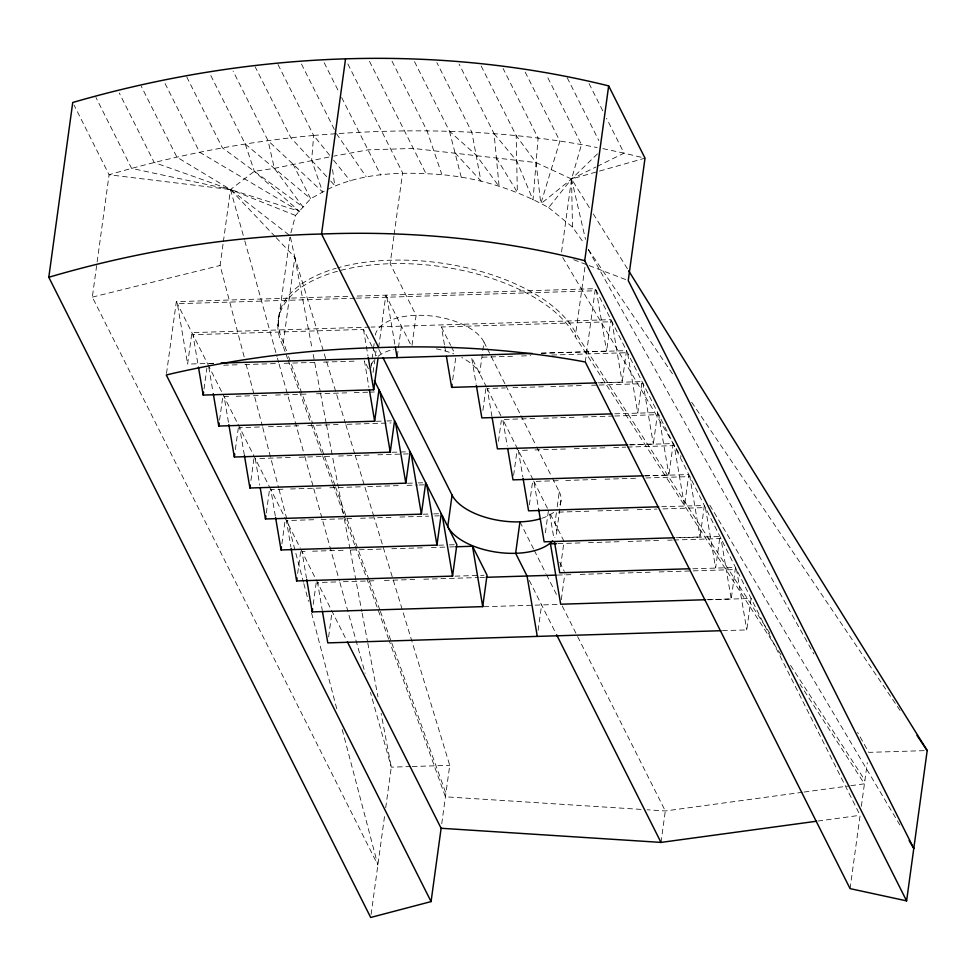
<?xml version="1.0" encoding="UTF-8"?>
<svg xmlns="http://www.w3.org/2000/svg" width="976" height="976" viewBox="0 0 976 976"><rect width="100%" height="100%" fill="white"/><g stroke="black" fill="none" stroke-linecap="round" stroke-linejoin="round"><path stroke-width="0.73" stroke-dasharray="4.88 3.66" d="M278.001 64.501L313.674 135.444L311.649 160.198L322.69 192.077L268.046 140.642L233.057 71.028M290.433 237.229L294.813 257.31L282.93 345.675L287.566 358.558M342.21 729.511L377.871 865.029L92.33 297.119L109.08 174.765L74.091 105.164M166.506 373.479L176.339 301.657L349.408 296.289M213.415 363.292L187.612 364.085L191.918 332.633L369.538 327.131M244.146 356.826L220.112 265.484L223.162 243.158M223.37 241.67L230.507 189.564L254.358 171.312L274.378 168.372L330.779 156.66L313.674 135.444C244.403 141.825 175.814 155.172 109.08 174.765L230.507 189.564L299.303 211.255L254.358 171.312L245.232 143.997L209.559 73.054M204.008 389.07L206.875 368.098M219.576 420.058L222.87 396.085M235.362 449.533L238.437 427.061M250.942 480.509L254.016 458.037M277.831 325.472L289.909 237.29M266.302 512.986L269.596 489.013M281.881 543.961L285.163 519.988M297.668 573.437L300.742 550.964M313.235 604.412L316.309 581.952M328.607 636.889L332.096 611.427M370.819 367.94L371.844 360.449M372.051 358.961L373.283 349.969M373.491 348.469L374.308 342.478M373.1 372.356L375.15 357.375M375.357 355.874L376.382 348.383M378.664 347.602L385.837 295.167L411.799 346.797M393.938 236.094L390.156 263.703L416.105 315.333L412.006 345.297M394.133 234.594L402.6 172.813L346.834 61.915M397.317 356.106L401.417 326.143M371.1 914.475L384.886 813.838M385.703 807.811L391.278 767.16L381.091 713.334M452.681 379.884L455.768 357.411M375.235 335.11A55.852 27.67 7.8 0 1 426.109 315.504A55.852 27.67 7.8 0 1 483.974 342.064L479.667 373.527A55.852 27.67 7.8 0 0 461.794 357.545M482.876 410.408L486.158 386.435M441.738 823.768L449.741 765.343L374.272 517.878M498.455 441.384L501.322 420.412M513.62 475.361L517.304 448.387M561.554 251.954L571.546 179.011L581.464 144.607L546.475 75.006M529.395 504.836L532.884 479.362M545.377 532.823L548.463 510.35M780.983 654.774L575.254 336.622L585.063 266.119M538.105 630.411L541.595 604.937M556.381 512.766L554.954 523.258A55.852 27.67 7.8 0 1 554.905 537.678M557.211 506.776L559.26 491.794L552.416 478.179M556.82 530.663L561.127 499.2M585.295 362.011L595.336 288.676L355.484 296.106M560.541 566.788L563.835 542.827M561.298 599.715L564.787 574.254M541.326 353.141L606.608 351.116L610.915 319.652L371.051 327.082M597.824 382.848L622.176 382.092L626.494 350.628L541.229 353.275M629.117 444.8L653.334 444.043L657.641 412.58L613.538 413.824M644.685 475.776L668.902 475.019L673.22 443.568L629.325 444.922M675.843 537.727L700.06 536.983L704.367 505.519L661.777 506.703M660.996 842.41L665.303 810.958L576.584 634.498M706.844 599.691L731.207 598.935L735.514 567.471L691.362 568.837M722.496 630.667L746.786 629.91L751.093 598.447L707.063 599.813M850.072 888.624L860.112 815.289L595.336 288.676M861.344 806.298L867.322 762.671M290.885 232.898L295.496 215.464L310.649 198.701L326.313 190.088M597.458 153.866L571.546 179.011L540.789 203.777L559.882 141.093L524.21 70.15M327.509 189.429C357.741 174.716 392.828 171.959 426.036 173.74C468.822 174.96 511.217 186.916 548.646 207.62L571.546 179.011L595.775 167.067M597.129 166.408L624.042 153.147L645.014 158.173L571.546 179.011L536.092 162.589L413.531 148.437L368.22 149.84L333.731 156.123M92.33 297.119L220.112 265.484M802.577 792.256L665.303 810.958L647.112 809.787M804.09 792.048L849.34 785.887M850.852 785.68L864.431 783.826L799.978 684.164M817.876 821.048L860.112 815.289M313.674 135.444C408.139 127.344 503.945 129.125 597.153 147.547M354.996 298.217L177.388 303.719L187.612 364.085M356.521 298.168L596.373 290.738L606.608 351.116M372.063 346.492L363.475 329.412L192.955 334.695L198.201 365.622M444.422 344.674L441.433 326.997L611.952 321.714L622.176 382.092M209.023 363.56L213.585 363.414M223.675 365.207L237.29 364.78M244.866 364.548L276.647 363.56M284.211 363.328L316.004 362.34M323.568 362.108L355.362 361.12M482.217 357.192L512.485 356.264M521.574 355.972L530.651 355.691M551.843 355.044L627.531 352.69L637.755 413.068L642.062 381.604L598.166 382.97M228.652 396.512L224.114 396.646L228.604 423.157M236.216 396.268L268.01 395.292M275.574 395.06L307.355 394.072M316.444 393.792L346.712 392.852M354.276 392.62L367.903 392.193M369.416 392.145L376.98 391.913M491.941 416.484L487.195 388.497L505.361 387.936M512.925 387.704L544.718 386.716M550.769 386.533L584.075 385.496M591.639 385.264L597.69 385.081M599.203 385.032L643.099 383.678L653.334 444.043M376.382 421.29L385.471 421.01M386.984 420.973L391.522 420.827M259.36 427.012L239.681 427.622L244.427 455.609M268.437 426.732L298.717 425.804M307.794 425.512L338.074 424.584M347.151 424.304L391.047 422.937M504.287 419.436L536.068 418.448M543.644 418.216L575.425 417.228M583.001 416.996L613.27 416.057M614.782 416.008L658.678 414.654L668.902 475.019M391.962 452.278L410.127 451.705M259.799 458.464L291.58 457.476M299.156 457.244L330.937 456.256M338.513 456.024L370.294 455.036M377.858 454.804L411.164 453.779M527.43 450.18L518.354 450.461L522.843 476.959M534.994 449.936L566.788 448.96M574.352 448.716L606.145 447.74M613.709 447.508L625.811 447.13M627.336 447.081L674.257 445.629L684.481 505.995L688.788 474.543L644.892 475.898M407.541 483.254L416.618 482.974M418.131 482.925L422.669 482.778M282.942 489.208L270.828 489.586L275.317 516.084M290.506 488.976L322.3 487.988M329.864 487.756L361.657 486.768M367.708 486.585L401.002 485.548M407.065 485.365L417.655 485.035M419.168 484.987L426.744 484.755M558.138 480.68L533.921 481.436L538.667 509.411M565.714 480.448L597.495 479.46M605.059 479.228L636.852 478.24M645.929 477.959L689.825 476.605L700.06 536.983M423.108 514.23L432.197 513.949M433.71 513.901L439.761 513.718M313.65 519.72L286.407 520.562L290.897 547.06M321.226 519.476L353.007 518.5M360.571 518.256L392.364 517.28M399.928 517.048L428.696 516.158M434.747 515.962L439.285 515.828M558.577 512.132L588.857 511.192M597.934 510.912L628.202 509.972M637.291 509.692L656.97 509.082M663.021 508.899L705.404 507.581L715.628 567.959L719.946 536.495L676.051 537.849M438.688 545.206L447.764 544.925M449.277 544.876L455.341 544.693M305.024 551.44L301.987 551.538L306.476 578.036M312.637 551.208L344.613 550.22M350.701 550.025L384.202 548.988M391.815 548.756L423.779 547.768M431.392 547.524L448.143 547.011M449.668 546.963L455.755 546.78M558.065 543.608L580.903 542.9M588.516 542.668L620.492 541.668M628.105 541.436L660.081 540.448M667.694 540.216L672.257 540.07M673.782 540.021L720.983 538.557L731.207 598.935M455.072 576.157L483.998 575.267M335.781 581.952L317.554 582.513L322.3 610.488M343.369 581.708L375.248 580.732M384.361 580.439L414.715 579.5M423.828 579.219L478.472 577.536M479.997 577.487L484.547 577.341M557.418 575.084L572.595 574.62M580.195 574.376L612.074 573.388M619.662 573.156L651.541 572.168M659.129 571.936L736.551 569.533L746.786 629.91M483.901 606.718L558.296 604.425M410.762 766.55L391.278 767.16L370.465 692.387M412.262 766.502L449.741 765.343M924.199 750.654L868.738 752.374L857.611 732.415M641.037 809.397L445.434 796.806L389.204 640.695M602.863 148.62L624.042 153.147L606.547 118.34M295.496 215.464L230.507 189.564L131.614 168.397L95.941 97.454M288.92 234.874L230.507 189.564L154.22 162.516L119.218 92.915M573.729 259.726L587.711 265.057M589.114 265.594L626.848 279.99M299.303 211.255L199.641 152.256L163.968 81.313M275.11 236.546L230.507 189.564L176.9 157.136L141.227 86.193M548.646 207.62L572.473 227.054L584.209 243.536M245.232 143.997L310.649 198.701L293.068 164.188M414.495 61.634L449.497 131.235L476.166 155.099L499.126 186.611L494.076 133.639L459.086 64.038M276.147 237.644L294.813 257.31L345.419 423.255M454.999 152.817L480.9 180.926L471.847 132.175L436.858 62.574M326.704 176.668L290.872 137.787L255.2 66.844M330.718 181.06L334.731 185.452L332.365 168.177M494.076 133.639L516.694 160.869L533.006 199.958L538.105 138.092L503.116 68.491M333.585 160.149L350.421 181.036M481.168 66.002L516.17 135.603L536.092 162.589L540.789 203.777M336.439 133.614L366.098 176.632M588.406 249.502L673.745 375.711M691.667 402.222L900.75 711.431M769.893 633.4L575.73 333.121A152.317 75.469 7.8 0 0 337.659 267.839M790.548 665.339L864.907 780.336M572.473 227.054L571.546 179.011L590.053 208.742M593.274 213.915L627.873 269.522M496.394 157.892L517.353 192.296L516.17 135.603M562.713 257.542L681.028 456.695M709.833 505.165L900.555 826.16M588.296 249.575L813.838 653.944M589.053 83.546L603.18 111.654M567.19 77.677L598.825 140.593M392.035 61.207L427.037 130.808L441.762 174.289M369.477 61.305L426.036 173.74M483.974 342.064L486.719 347.517M487.402 348.871L505.19 384.263M505.885 385.63L520.245 414.202M520.94 415.569L535.995 445.52M536.678 446.874L551.733 476.825M324.178 62.708L338.977 92.147M341.673 97.502L380.738 175.143M486.512 387.143L471.628 357.521L476.117 384.032M487.195 388.497L502.25 418.448M533.055 479.692L502.774 419.485L507.264 445.983M533.738 481.058L548.793 510.997M564.03 541.326L549.476 512.363L553.99 538.911M441.433 326.997L450.68 345.394M451.339 346.712L454.645 353.288M559.712 562.237L564.335 571.436M301.45 64.013L334.426 129.601M519.94 521.843L533.591 548.988M534.275 550.354L545.877 573.424M546.56 574.779L557.479 596.495M562.249 605.998L575.901 633.143M529.285 580.452L555.893 633.387M378.847 349.469L382.275 356.277M372.734 347.81L376.699 355.703M368.403 368.733L364.438 360.839L368.928 387.35M186.745 76.933L222.418 147.876L303.072 207.083L274.378 168.372L268.046 140.642M176.339 301.657L207.498 363.609M207.815 364.243L222.406 393.267M222.87 394.182L237.327 422.937M237.924 424.121L269.132 486.207M269.388 486.719L300.279 548.158M300.864 549.305L346.7 640.488M286.505 350.774L283.406 342.173A152.317 75.469 7.8 0 1 336.232 268.241M288.567 356.496L312.808 423.816M313.333 425.243L324.166 455.316M324.679 456.756L335 485.389M335.512 486.829L369.038 579.915M369.562 581.354L379.871 609.988M380.396 611.427L391.23 641.5M391.742 642.928L445.91 793.305M288.091 359.998L298.924 390.071M299.437 391.498L332.45 483.157M332.975 484.596L343.808 514.669M344.321 516.097L354.63 544.742M355.154 546.182L388.68 639.268M345.858 424.719L354.739 453.828M355.179 455.28L364.512 485.853M364.951 487.305L373.832 516.426M230.507 189.564L244.378 239.413M244.793 240.877L277.025 356.691M277.428 358.155L278.66 362.547M279.063 364.011L304.366 454.901M304.768 456.378L313.345 487.158M313.747 488.622L339.453 580.976M339.868 582.44L365.158 673.33M246.074 364.182L262.361 426.061M262.751 427.525L278.636 487.927M279.026 489.403L286.773 518.854M287.164 520.33L303.451 582.196M303.829 583.672L308.489 601.35M311.588 613.135L337.171 710.357M449.497 131.235L461.331 177.608M571.546 179.011L585.515 239.401M294.813 257.31L312.064 348.517M313.198 354.495L320.274 391.876M320.555 393.365L326.216 423.267M326.496 424.767L344.028 517.463M344.321 518.964L349.969 548.866M350.262 550.354L361.852 611.659M362.133 613.16L367.513 641.561M367.793 643.062L377.98 696.888M444.678 346.138L445.922 353.507M386.874 297.229L395.109 345.821M363.475 329.412L367.964 355.923M255.261 458.598L259.75 485.109M208.779 367.147L213.024 392.181M371.307 365.146A55.852 27.67 7.8 0 1 373.979 360.266M378.09 356.289A55.852 27.67 7.8 0 1 393.84 349.201M436.272 348.847A55.852 27.67 7.8 0 1 453.877 353.934M282.93 345.675A152.317 75.469 7.8 0 1 390.156 263.703A152.317 75.469 7.8 0 1 575.254 336.622M553.66 512.351A55.852 27.67 7.8 0 1 542.192 518.183M559.26 491.794A55.852 27.67 7.8 0 1 559.224 506.215"/><path stroke-width="1.46" d="M347.383 641.842L441.115 828.27L431.075 901.592L370.685 917.464L48.8 277.269L72.736 102.492C245.952 52.204 432.941 42.419 608.67 85.888L645.014 158.173L628.251 280.515L913.792 848.437L909.12 840.58M378.017 358.326L373.71 389.79L203.191 395.073L203.594 392.071M378.981 389.753L374.662 421.217L218.758 426.048L219.173 423.047M394.548 420.729L390.241 452.193L234.338 457.024L234.74 454.023M410.127 451.705L405.821 483.169L249.905 488L250.32 484.999M425.695 482.693L421.388 514.145L265.484 518.976L265.899 515.975M345.492 59.231L321.555 234.02L378.664 347.602A928.091 763.159 -26.7 0 1 578.292 360.693L585.295 362.011L850.072 888.624L906.606 900.872L927.2 750.556L628.678 270.816M441.274 513.669L436.967 545.12L281.064 549.952L281.466 546.963M374.345 380.555L456.853 544.645L452.547 576.108L296.631 580.927L297.046 577.938M455.755 546.78L472.506 546.255L487.036 575.169L482.73 606.633L312.21 611.903L312.625 608.914M596.299 382.897L451.656 387.374L452.071 384.373M382.958 357.643L452.071 495.113L447.764 526.576A55.852 27.67 7.8 0 0 497.65 552.331A55.852 27.67 7.8 0 0 552.562 540.887M519.94 521.843L515.633 553.307L527.235 576.377M906.606 900.872L584.722 260.677L608.67 85.888M441.115 828.27L660.996 842.41L816.375 821.255M221.003 363.06L532.213 353.422M612.025 413.861L481.851 417.899L476.361 385.508M627.592 444.849L497.431 448.875L492.185 417.948M643.172 475.824L512.998 479.85L507.764 448.923M658.751 506.8L528.577 510.826L523.087 478.435M674.318 537.776L544.144 541.802L538.667 509.411M556.552 543.656L550.452 543.839L560.688 604.217L705.319 599.74M689.898 568.752L559.724 572.79L554.49 541.863M486.072 577.292L555.905 575.132M720.971 630.716L327.79 642.891L322.544 611.964M916.964 735.416L927.2 750.556M556.576 634.742L660.996 842.41M431.075 901.592L166.298 374.979L173.728 373.222A928.091 763.159 -26.7 0 1 378.664 347.602M527.052 576.023L537.288 636.401M446.422 356.447L451.656 387.374M472.506 546.255L482.73 606.633M442.311 515.731L452.547 576.108M426.744 484.755L436.967 545.12M395.365 347.297L397.11 357.606M411.164 453.779L421.388 514.145M395.585 422.803L405.821 483.169M380.018 391.815L390.241 452.193M368.22 357.387L373.71 389.79M369.428 390.29L374.662 421.217M306.72 579.512L312.21 611.903M291.153 548.536L296.631 580.927M275.574 517.561L281.064 549.952M260.25 488.049L265.484 518.976M244.427 455.609L249.905 488M228.848 424.621L234.338 457.024M213.268 393.645L218.758 426.048M198.445 367.086L203.191 395.073M48.8 277.269A928.091 763.159 -26.7 0 1 321.555 234.02A928.091 763.159 -26.7 0 1 584.722 260.677M540.802 518.634A55.852 27.67 7.8 0 1 452.071 495.113"/></g></svg>
